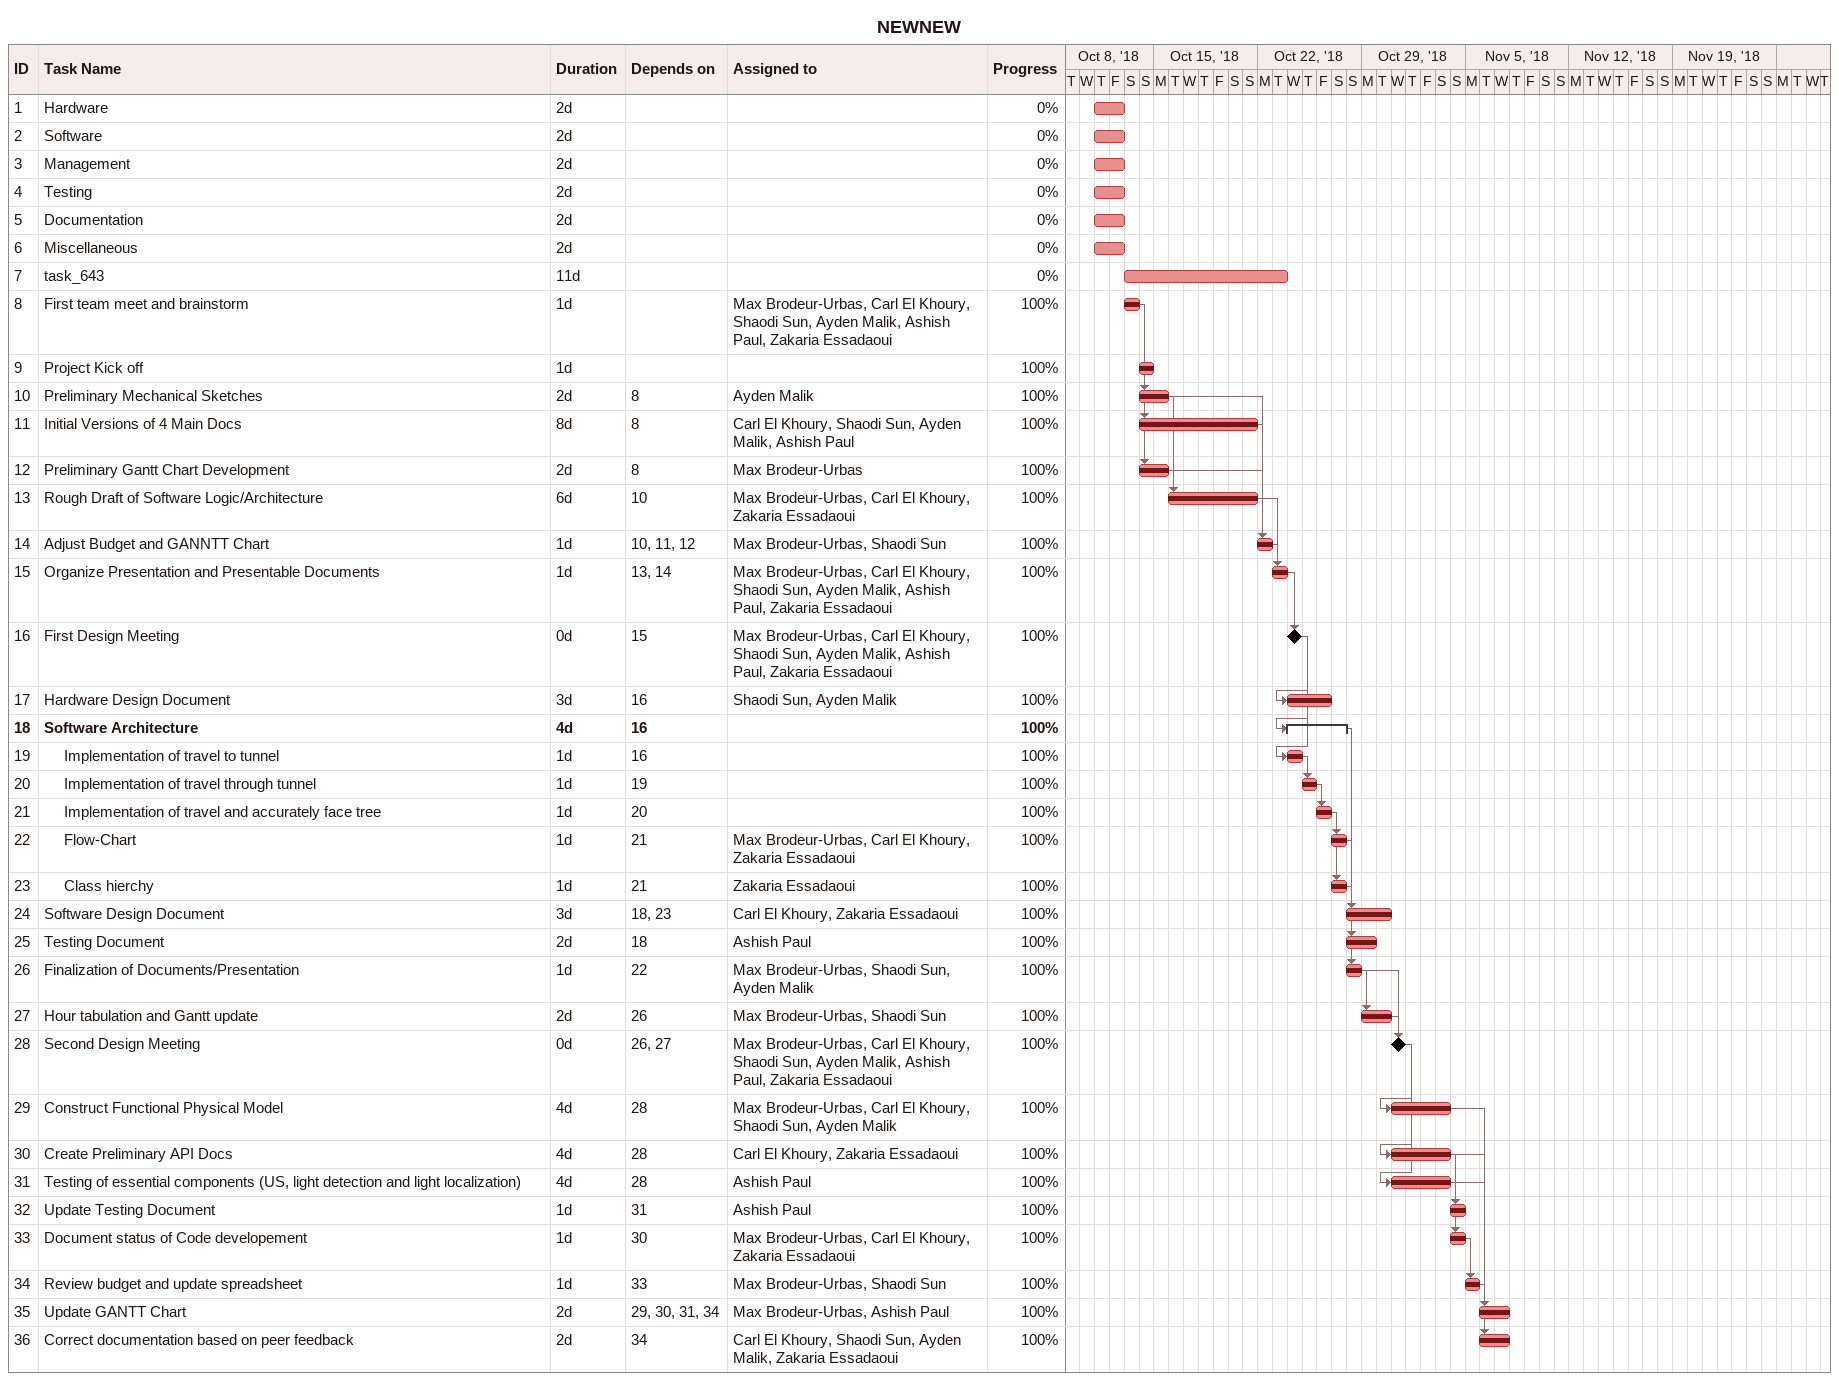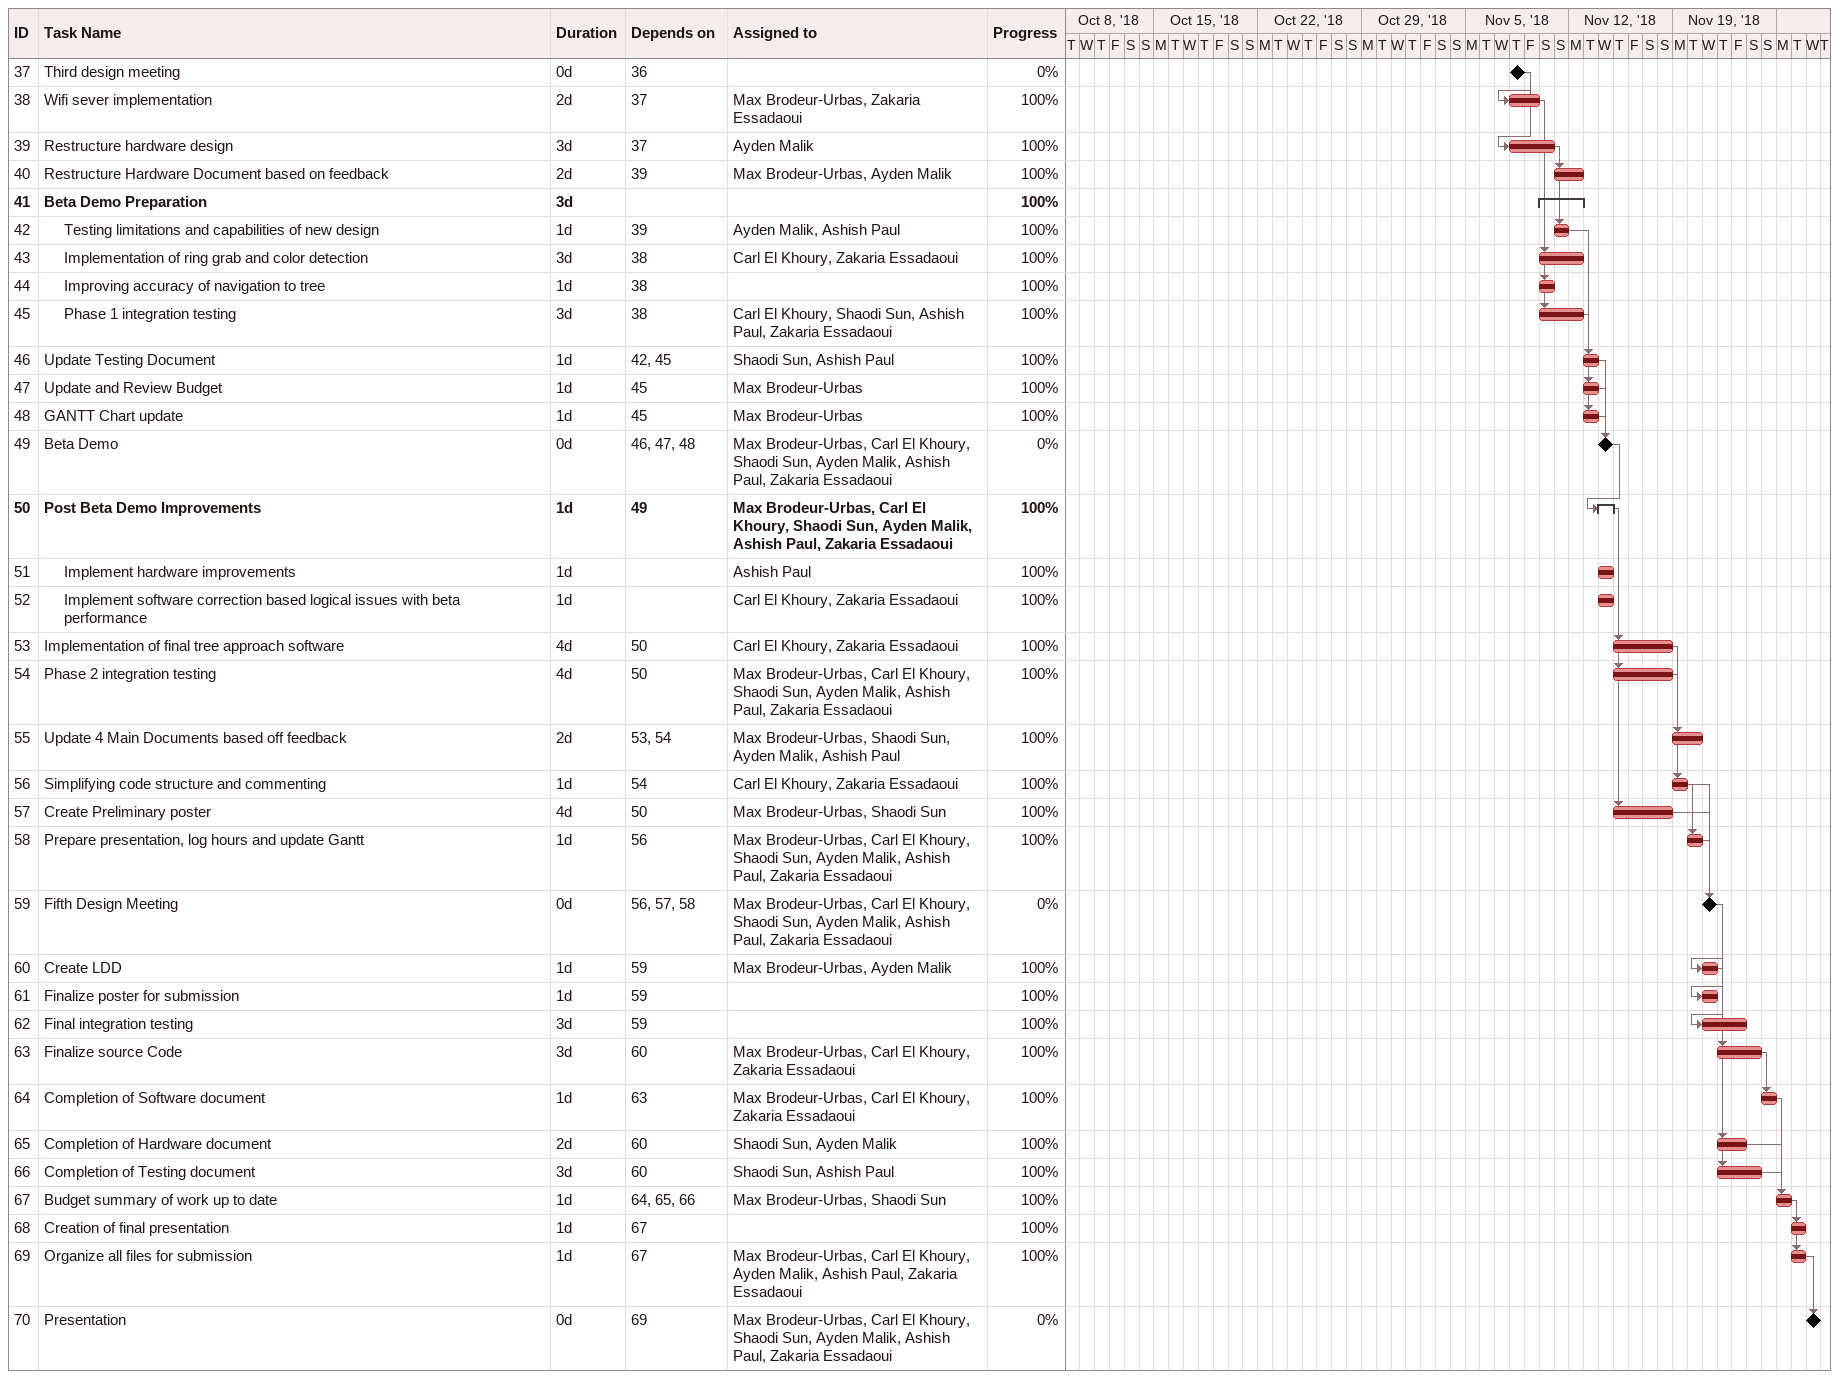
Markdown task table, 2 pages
NEWNEW

| ID | Level | Task | Duration | Start | Finish | Predecessors | Resources | % complete |
|---|---|---|---|---|---|---|---|---|
| 1 | 1 | Hardware | 2d | 2018-10-11 | 2018-10-12 |  |  | 0 |
| 2 | 1 | Software | 2d | 2018-10-11 | 2018-10-12 |  |  | 0 |
| 3 | 1 | Management | 2d | 2018-10-11 | 2018-10-12 |  |  | 0 |
| 4 | 1 | Testing | 2d | 2018-10-11 | 2018-10-12 |  |  | 0 |
| 5 | 1 | Documentation | 2d | 2018-10-11 | 2018-10-12 |  |  | 0 |
| 6 | 1 | Miscellaneous | 2d | 2018-10-11 | 2018-10-12 |  |  | 0 |
| 7 | 1 | task_643 | 11d | 2018-10-13 | 2018-10-23 |  |  | 0 |
| 8 | 1 | First team meet and brainstorm | 1d | 2018-10-13 | 2018-10-13 |  | Max Brodeur-Urbas, Carl El Khoury, Shaodi Sun, Ayden Malik, Ashish Paul, Zakaria Essadaoui | 100 |
| 9 | 1 | Project Kick off | 1d | 2018-10-14 | 2018-10-14 |  |  | 100 |
| 10 | 1 | Preliminary Mechanical Sketches | 2d | 2018-10-14 | 2018-10-15 | 8 | Ayden Malik | 100 |
| 11 | 1 | Initial Versions of 4 Main Docs | 8d | 2018-10-14 | 2018-10-21 | 8 | Carl El Khoury, Shaodi Sun, Ayden Malik, Ashish Paul | 100 |
| 12 | 1 | Preliminary Gantt Chart Development | 2d | 2018-10-14 | 2018-10-15 | 8 | Max Brodeur-Urbas | 100 |
| 13 | 1 | Rough Draft of Software Logic/Architecture | 6d | 2018-10-16 | 2018-10-21 | 10 | Max Brodeur-Urbas, Carl El Khoury, Zakaria Essadaoui | 100 |
| 14 | 1 | Adjust Budget and GANNTT Chart | 1d | 2018-10-22 | 2018-10-22 | 10, 11, 12 | Max Brodeur-Urbas, Shaodi Sun | 100 |
| 15 | 1 | Organize Presentation and Presentable Documents | 1d | 2018-10-23 | 2018-10-23 | 13, 14 | Max Brodeur-Urbas, Carl El Khoury, Shaodi Sun, Ayden Malik, Ashish Paul, Zakaria Essadaoui | 100 |
| 16 | 1 | First Design Meeting | 0d | 2018-10-24 | 2018-10-24 | 15 | Max Brodeur-Urbas, Carl El Khoury, Shaodi Sun, Ayden Malik, Ashish Paul, Zakaria Essadaoui | 100 |
| 17 | 1 | Hardware Design Document | 3d | 2018-10-24 | 2018-10-26 | 16 | Shaodi Sun, Ayden Malik | 100 |
| 18 | 1 | **Software Architecture** | 4d | 2018-10-24 | 2018-10-27 | 16 |  | 100 |
| 19 | 2 | Implementation of travel to tunnel | 1d | 2018-10-24 | 2018-10-24 | 16 |  | 100 |
| 20 | 2 | Implementation of travel through tunnel | 1d | 2018-10-25 | 2018-10-25 | 19 |  | 100 |
| 21 | 2 | Implementation of travel and accurately face tree | 1d | 2018-10-26 | 2018-10-26 | 20 |  | 100 |
| 22 | 2 | Flow-Chart | 1d | 2018-10-27 | 2018-10-27 | 21 | Max Brodeur-Urbas, Carl El Khoury, Zakaria Essadaoui | 100 |
| 23 | 2 | Class hierchy | 1d | 2018-10-27 | 2018-10-27 | 21 | Zakaria Essadaoui | 100 |
| 24 | 1 | Software Design Document | 3d | 2018-10-28 | 2018-10-30 | 18, 23 | Carl El Khoury, Zakaria Essadaoui | 100 |
| 25 | 1 | Testing Document | 2d | 2018-10-28 | 2018-10-29 | 18 | Ashish Paul | 100 |
| 26 | 1 | Finalization of Documents/Presentation | 1d | 2018-10-28 | 2018-10-28 | 22 | Max Brodeur-Urbas, Shaodi Sun, Ayden Malik | 100 |
| 27 | 1 | Hour tabulation and Gantt update | 2d | 2018-10-29 | 2018-10-30 | 26 | Max Brodeur-Urbas, Shaodi Sun | 100 |
| 28 | 1 | Second Design Meeting | 0d | 2018-10-31 | 2018-10-31 | 26, 27 | Max Brodeur-Urbas, Carl El Khoury, Shaodi Sun, Ayden Malik, Ashish Paul, Zakaria Essadaoui | 100 |
| 29 | 1 | Construct Functional Physical Model | 4d | 2018-10-31 | 2018-11-03 | 28 | Max Brodeur-Urbas, Carl El Khoury, Shaodi Sun, Ayden Malik | 100 |
| 30 | 1 | Create Preliminary API Docs | 4d | 2018-10-31 | 2018-11-03 | 28 | Carl El Khoury, Zakaria Essadaoui | 100 |
| 31 | 1 | Testing of essential components (US, light detection and light localization) | 4d | 2018-10-31 | 2018-11-03 | 28 | Ashish Paul | 100 |
| 32 | 1 | Update Testing Document | 1d | 2018-11-04 | 2018-11-04 | 31 | Ashish Paul | 100 |
| 33 | 1 | Document status of Code developement | 1d | 2018-11-04 | 2018-11-04 | 30 | Max Brodeur-Urbas, Carl El Khoury, Zakaria Essadaoui | 100 |
| 34 | 1 | Review budget and update spreadsheet | 1d | 2018-11-05 | 2018-11-05 | 33 | Max Brodeur-Urbas, Shaodi Sun | 100 |
| 35 | 1 | Update GANTT Chart | 2d | 2018-11-06 | 2018-11-07 | 29, 30, 31, 34 | Max Brodeur-Urbas, Ashish Paul | 100 |
| 36 | 1 | Correct documentation based on peer feedback | 2d | 2018-11-06 | 2018-11-07 | 34 | Carl El Khoury, Shaodi Sun, Ayden Malik, Zakaria Essadaoui | 100 |
| 37 | 1 | Third design meeting | 0d | 2018-11-08 | 2018-11-08 | 36 |  | 0 |
| 38 | 1 | Wifi sever implementation | 2d | 2018-11-08 | 2018-11-09 | 37 | Max Brodeur-Urbas, Zakaria Essadaoui | 100 |
| 39 | 1 | Restructure hardware design | 3d | 2018-11-08 | 2018-11-10 | 37 | Ayden Malik | 100 |
| 40 | 1 | Restructure Hardware Document based on feedback | 2d | 2018-11-11 | 2018-11-12 | 39 | Max Brodeur-Urbas, Ayden Malik | 100 |
| 41 | 1 | **Beta Demo Preparation** | 3d | 2018-11-10 | 2018-11-12 |  |  | 100 |
| 42 | 2 | Testing limitations and capabilities of new design | 1d | 2018-11-11 | 2018-11-11 | 39 | Ayden Malik, Ashish Paul | 100 |
| 43 | 2 | Implementation of ring grab and color detection | 3d | 2018-11-10 | 2018-11-12 | 38 | Carl El Khoury, Zakaria Essadaoui | 100 |
| 44 | 2 | Improving accuracy of navigation to tree | 1d | 2018-11-10 | 2018-11-10 | 38 |  | 100 |
| 45 | 2 | Phase 1 integration testing | 3d | 2018-11-10 | 2018-11-12 | 38 | Carl El Khoury, Shaodi Sun, Ashish Paul, Zakaria Essadaoui | 100 |
| 46 | 1 | Update Testing Document | 1d | 2018-11-13 | 2018-11-13 | 42, 45 | Shaodi Sun, Ashish Paul | 100 |
| 47 | 1 | Update and Review Budget | 1d | 2018-11-13 | 2018-11-13 | 45 | Max Brodeur-Urbas | 100 |
| 48 | 1 | GANTT Chart update | 1d | 2018-11-13 | 2018-11-13 | 45 | Max Brodeur-Urbas | 100 |
| 49 | 1 | Beta Demo | 0d | 2018-11-14 | 2018-11-14 | 46, 47, 48 | Max Brodeur-Urbas, Carl El Khoury, Shaodi Sun, Ayden Malik, Ashish Paul, Zakaria Essadaoui | 0 |
| 50 | 1 | **Post Beta Demo Improvements** | 1d | 2018-11-14 | 2018-11-14 | 49 | Max Brodeur-Urbas, Carl El Khoury, Shaodi Sun, Ayden Malik, Ashish Paul, Zakaria Essadaoui | 100 |
| 51 | 2 | Implement hardware improvements | 1d | 2018-11-14 | 2018-11-14 |  | Ashish Paul | 100 |
| 52 | 2 | Implement software correction based logical issues with beta performance | 1d | 2018-11-14 | 2018-11-14 |  | Carl El Khoury, Zakaria Essadaoui | 100 |
| 53 | 1 | Implementation of final tree approach software | 4d | 2018-11-15 | 2018-11-18 | 50 | Carl El Khoury, Zakaria Essadaoui | 100 |
| 54 | 1 | Phase 2 integration testing | 4d | 2018-11-15 | 2018-11-18 | 50 | Max Brodeur-Urbas, Carl El Khoury, Shaodi Sun, Ayden Malik, Ashish Paul, Zakaria Essadaoui | 100 |
| 55 | 1 | Update 4 Main Documents based off feedback | 2d | 2018-11-19 | 2018-11-20 | 53, 54 | Max Brodeur-Urbas, Shaodi Sun, Ayden Malik, Ashish Paul | 100 |
| 56 | 1 | Simplifying code structure and commenting | 1d | 2018-11-19 | 2018-11-19 | 54 | Carl El Khoury, Zakaria Essadaoui | 100 |
| 57 | 1 | Create Preliminary poster | 4d | 2018-11-15 | 2018-11-18 | 50 | Max Brodeur-Urbas, Shaodi Sun | 100 |
| 58 | 1 | Prepare presentation, log hours and update Gantt | 1d | 2018-11-20 | 2018-11-20 | 56 | Max Brodeur-Urbas, Carl El Khoury, Shaodi Sun, Ayden Malik, Ashish Paul, Zakaria Essadaoui | 100 |
| 59 | 1 | Fifth Design Meeting | 0d | 2018-11-21 | 2018-11-21 | 56, 57, 58 | Max Brodeur-Urbas, Carl El Khoury, Shaodi Sun, Ayden Malik, Ashish Paul, Zakaria Essadaoui | 0 |
| 60 | 1 | Create LDD | 1d | 2018-11-21 | 2018-11-21 | 59 | Max Brodeur-Urbas, Ayden Malik | 100 |
| 61 | 1 | Finalize poster for submission | 1d | 2018-11-21 | 2018-11-21 | 59 |  | 100 |
| 62 | 1 | Final integration testing | 3d | 2018-11-21 | 2018-11-23 | 59 |  | 100 |
| 63 | 1 | Finalize source Code | 3d | 2018-11-22 | 2018-11-24 | 60 | Max Brodeur-Urbas, Carl El Khoury, Zakaria Essadaoui | 100 |
| 64 | 1 | Completion of Software document | 1d | 2018-11-25 | 2018-11-25 | 63 | Max Brodeur-Urbas, Carl El Khoury, Zakaria Essadaoui | 100 |
| 65 | 1 | Completion of Hardware document | 2d | 2018-11-22 | 2018-11-23 | 60 | Shaodi Sun, Ayden Malik | 100 |
| 66 | 1 | Completion of Testing document | 3d | 2018-11-22 | 2018-11-24 | 60 | Shaodi Sun, Ashish Paul | 100 |
| 67 | 1 | Budget summary of work up to date | 1d | 2018-11-26 | 2018-11-26 | 64, 65, 66 | Max Brodeur-Urbas, Shaodi Sun | 100 |
| 68 | 1 | Creation of final presentation | 1d | 2018-11-27 | 2018-11-27 | 67 |  | 100 |
| 69 | 1 | Organize all files for submission | 1d | 2018-11-27 | 2018-11-27 | 67 | Max Brodeur-Urbas, Carl El Khoury, Ayden Malik, Ashish Paul, Zakaria Essadaoui | 100 |
| 70 | 1 | Presentation | 0d | 2018-11-28 | 2018-11-28 | 69 | Max Brodeur-Urbas, Carl El Khoury, Shaodi Sun, Ayden Malik, Ashish Paul, Zakaria Essadaoui | 0 |
